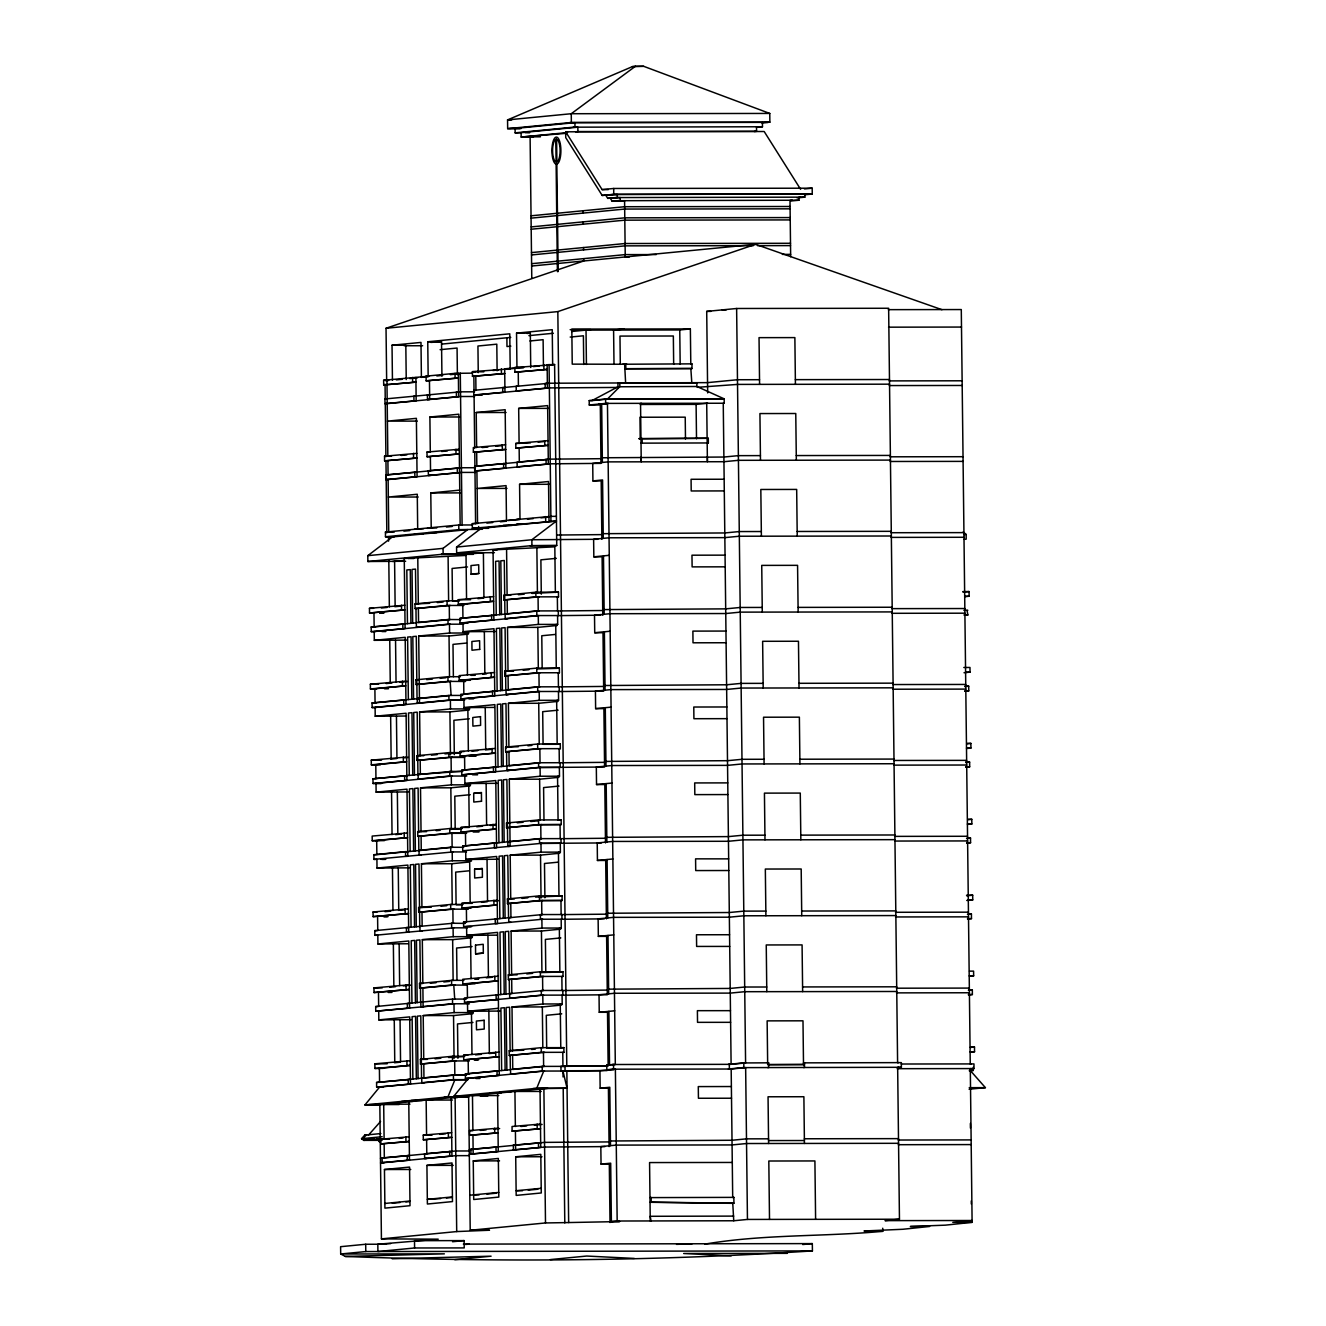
<?xml version="1.0" encoding="UTF-8"?>
<svg xmlns="http://www.w3.org/2000/svg" width="1326" height="1326" viewBox="0 0 1326 1326"><rect width="100%" height="100%" fill="white"/><g stroke="black" fill="none" stroke-linecap="round" stroke-linejoin="round"><path stroke-width="1.5" d="M379.617 1087.055L364.932 1104.956L447.939 1096.9L454.901 1079.745L466.47 1079.729M468.41 1078.436L453.724 1096.353L536.732 1088.298L543.693 1071.143M380.86 1133.564L364.716 1135.139L361.55 1138.702L363.838 1140.36L382.037 1140.327M382.137 1136.713L361.55 1138.702L363.075 1138.57L366.241 1135.006L364.716 1135.139M368.363 1135.255L380.562 1121.465M367.799 555.66L392.38 536.947L467.664 529.638L443.066 548.367L367.799 555.66L367.866 561.511L405.64 561.263M456.575 547.058L481.172 528.328L556.456 521.035L531.859 539.748L456.575 547.058L456.658 552.892L494.416 552.66M761.936 122.953L769.859 122.191L769.76 113.439L643.64 66.3L635.369 66.317L571.257 113.721L507.56 119.904L507.659 128.655L520.057 128.639M556.837 164.142L557.981 163.363A13.542 4.475 89.9 0 0 559.821 141.899A13.542 4.475 89.9 0 0 552.511 143.954A13.542 4.475 89.9 0 0 555.677 164.01L556.837 164.142L558.163 271.581M474.973 471.111L550.257 463.818L600.993 463.371L600.297 404.977L589.258 404.994L589.208 400.618L591.976 400.601L617.982 386.778L696.879 386.496L724.178 398.844L724.228 403.237L723.25 403.319L731.107 1064.347L612.562 1064.513M635.369 66.317L632.469 66.598L507.56 119.904L511.687 119.887M386.662 380.91L386.032 328.268L583.738 260.973L583.722 258.636M386.032 328.268L557.832 311.61L755.538 244.316L941.957 309.687M384.905 1243.887L390.606 1243.639M376.584 1139.117L380.545 1138.354M363.075 1138.57L363.838 1140.36L373.849 1138.537M643.64 66.3L632.469 66.598M507.659 128.655L571.357 122.473L769.859 122.191M515.151 132.849L574.987 127.031L574.937 122.655L515.101 128.456L515.151 132.849L521.333 132.832M575.6 131.788L577.904 131.556L577.854 127.18L521.101 132.683L521.168 137.059L567.578 132.567M523.472 136.843L566.169 133.329M756.864 127.313L762.467 126.766L762.417 122.39M754.245 131.523L756.566 131.307L756.516 126.931M800.606 189.32L764.174 131.506L565.672 131.804L602.103 189.601L613.689 188.474L812.192 188.193L812.258 194.027L804.534 194.789M565.672 131.804L565.738 137.639L602.17 195.436L613.756 194.325L812.258 194.027M605.518 194.856L607.722 198.353L617.369 197.425L617.336 194.491L602.17 195.436M609.96 197.756L612.164 201.27L620.27 200.475L620.236 197.557L607.722 198.353M618.794 201.254L624.579 200.69L625.242 256.946L629.386 256.946M804.468 188.938L812.192 188.193M531.03 215.806L624.645 206.723L790.064 206.491M531.063 218.144L624.679 209.06L790.097 208.828M611.833 194.508L806.738 194.044M800.44 197.16L798.898 197.309L798.932 200.226L790.826 201.005M797.125 197.906L804.849 197.143L804.816 194.226M792.318 200.226L789.998 200.458L790.661 256.714M531.162 226.912L624.778 217.829L790.197 217.58M531.196 229.232L624.811 220.166L790.23 219.917M531.477 252.603L625.093 243.52L790.511 243.288M531.494 254.94L625.11 245.857L753.317 245.675M531.61 263.692L625.226 254.609L656.237 254.575M531.627 266.029L755.538 244.316M707.67 392.927L706.708 311.395L736.626 308.494L888.635 308.262L897.603 1062.723L898.564 1062.64M392.446 380.264L392.032 345.224L420.988 342.423L421.403 377.446M423.093 377.28L428.165 376.799L427.751 341.76L509.781 333.804L510.195 368.843L472.421 371.661L472.47 376.335L504.742 373.518L472.47 376.335M516.958 368.18L516.543 333.141L552.246 329.677L552.66 364.716L514.886 367.534L514.936 372.208L547.207 369.407L514.936 372.208M441.939 376.103L441.525 341.743L430.834 342.406M526.952 333.456L530.317 333.124L530.731 367.484M441.575 344.114L510.742 337.401M528.892 335.644L553.373 333.257M571.738 331.483L590.849 329.627L570.163 329.66M624.198 329.03L613.59 330.058L614.004 364.418M440.099 349.683L457.072 348.042L457.387 374.678M529.919 340.981L543.113 339.688L543.445 366.324M570.197 337.069L583.407 335.793L583.738 364.468M510.841 346.152L506.98 346.534L506.88 337.765M571.539 330.124L679.757 329.959L690.365 328.931L690.796 363.97L691.94 363.854L692.006 368.529L624.679 368.727L692.006 368.529M383.695 384.938L415.95 382.137L383.695 384.938L383.628 380.28L429.409 376.153L426.094 376.153L426.16 380.827L458.415 378.009L426.16 380.827M426.094 376.153L455.05 373.352L472.321 373.136M387.838 456.177L386.943 380.264L385.004 380.463L388.684 380.446M473.796 371.844L475.736 371.661M518.201 367.534L504.676 368.843L504.957 392.198L473.796 395.015L473.747 390.341L549.295 383.231L707.554 382.634L737.471 379.733L759.533 379.7M530.002 545.782L556.738 545.55L554.6 364.534L547.141 364.733L547.423 388.087L516.262 390.905L516.212 386.231L518.416 386.231L518.251 372.208M396.308 379.882L402.109 379.319M409.833 378.573L417.541 377.827M436.851 375.954L442.635 375.391M450.359 374.645L460.006 373.7M492.824 370.518L498.609 369.971M506.333 369.208L513.576 368.512M518.648 368.015L523.704 367.534L514.886 367.534M533.367 366.589L539.152 366.026M546.876 365.28L554.6 364.534M622.69 364.252L691.94 363.854M387.225 403.618L385.004 403.634L384.954 398.96L460.503 391.833L474.542 391.816M385.004 403.634L416.165 400.817L415.9 377.462M429.624 394.833L427.42 394.833L427.469 399.507L458.63 396.706L458.365 373.335M474.708 448.122L474.078 395.198L549.362 387.905L618.695 387.424M617.982 386.778L617.933 383.131L619.806 382.965L696.83 382.849L696.879 386.496M625.607 382.667L624.629 364.07M691.791 382.584L690.846 368.645M696.83 382.849L617.933 383.131M589.208 400.618L605.617 399.027L724.178 398.844M591.976 400.601L608.385 399.01M427.055 456.741L459.31 453.923L427.055 456.741L427.005 452.067L430.304 452.067L429.889 417.027L458.846 414.209L460.155 525.162L462.094 524.98L460.288 373.153M476.631 447.575L476.216 412.535L505.173 409.717L505.869 468.111L474.708 470.929L474.642 466.255L505.803 463.454M519.096 443.448L518.681 408.408L547.638 405.607L548.334 464.001L517.173 466.818L517.107 462.144L548.268 459.326M589.258 404.994L605.667 403.402L724.228 403.237M608.435 403.402L601.673 404.049L602.369 462.442M641.519 403.353L640.541 403.435L641.237 461.829L641.187 457.172M640.276 404.463L696.1 404.38L707.686 403.253M384.59 460.851L416.845 458.05L384.59 460.851L384.54 456.194L416.795 453.376M427.005 452.067L459.26 449.249M505.587 444.757L473.316 447.575L473.382 452.249L505.637 449.431L473.382 452.249M515.847 448.122L548.102 445.321L515.847 448.122L515.781 443.448L548.052 440.646M401.082 455.431L406.867 454.868M441.608 451.486L447.409 450.923M455.116 450.177L458.978 449.812M482.15 447.558L487.935 446.995M495.659 446.249L501.443 445.685M530.4 442.884L515.781 443.448M538.124 442.138L543.909 441.575M708.283 438.276L639.033 438.674L708.283 438.276L708.349 442.95L707.189 443.05M388.75 532.091L388.12 479.531L385.916 479.548L385.866 474.874L417.01 472.056M430.585 475.421L428.381 475.421L428.331 470.747L459.476 467.945M386.131 475.056L461.415 467.746L475.454 467.73M474.923 466.437L476.846 466.255L476.68 452.232M478.785 466.072L517.389 462.326M602.319 457.768L723.897 457.039L738.367 455.647L760.428 455.614M385.916 479.548L417.077 476.73L416.381 418.336L387.424 421.138L417.292 421.104M428.381 475.421L459.542 472.62M386.181 479.73L461.465 472.421L475.504 472.404M707.355 457.072L707.404 461.746L706.708 403.353M427.353 528.345L431.215 527.98L430.784 492.94L459.741 490.123M508.422 520.488L519.991 519.361L519.577 484.321L548.533 481.52L549.014 521.217L550.936 521.035L549.08 364.534M890.442 460.089L738.433 460.321L723.946 461.713L608.153 461.879L592.722 463.387L592.921 480.907L602.568 479.962L603.264 538.356M394.319 536.765L385.485 536.765L385.435 532.091L458.779 524.98L472.437 524.963M481.172 528.328L472.354 528.345L472.288 523.671L548.947 516.56M414.392 529.289L423.491 528.726M472.288 523.671L477.542 523.488L476.912 470.929L474.708 470.929M403.916 531.146L409.701 530.582M446.381 527.035L452.166 526.472M486.907 523.107L492.692 522.543M500.416 521.781L506.217 521.234M527.45 519.162L533.234 518.599M540.958 517.853L548.682 517.107M385.485 536.765L458.846 529.654L482.548 529.256M472.354 528.345L556.456 521.035M386.877 536.947L388.8 536.765M556.622 535.041L601.838 534.61M603.214 533.682L724.792 532.953L739.278 531.56L761.323 531.527M367.866 561.511L443.133 554.202L467.945 554.169L441.21 554.384L473.382 554.351M456.658 552.892L531.925 545.599L556.738 545.55M465.476 555.461L404.264 558.495L405.093 628.574L371.23 631.657L371.181 626.983L405.043 623.9M493.819 615.297L459.973 618.364L460.023 623.038L493.885 619.971L493.057 549.892L554.268 546.859M459.674 554.185L473.2 552.876M392.678 561.478L404.248 560.351M467.531 566.948L452.1 568.456L452.481 600.794M556.323 558.345L540.892 559.837L541.29 594.197M891.337 536.002L739.328 536.234L724.858 537.627L609.065 537.792L593.617 539.301L593.833 556.821L609.264 555.312M471.095 574.158L478.802 573.396L478.703 564.777L470.995 565.572L471.095 574.324L478.819 573.578M964.201 534.643L966.14 534.461L966.19 539.135L964.267 539.317M373.634 612.993L369.523 613.01L369.457 608.336L404.811 605.22M450.426 605.468L415.071 608.584L415.021 603.91L447.061 600.811L459.393 600.794M466.636 604.275L458.315 604.391L458.249 599.717L493.603 596.601M539.218 596.866L503.863 599.965L503.814 595.308L535.853 592.192L558.461 592.158L558.511 596.833L557.351 596.949L557.517 610.955L602.733 610.524M381.374 608.021L387.159 607.457M394.883 606.711L400.684 606.148M429.624 603.33L415.021 603.91M437.348 602.584L443.149 602.021M477.89 598.656L483.675 598.092M518.416 594.728L524.218 594.164M531.925 593.418L558.461 592.158M369.523 613.01L404.878 609.894L370.683 612.894M415.071 608.584L447.111 605.468L463.934 605.452M458.315 604.391L493.653 601.275L461.614 604.391M503.863 599.965L535.903 596.866L558.511 596.833M461.017 619.59L448.006 619.524L416.347 622.59L416.397 627.264L418.602 627.264M505.14 613.988L536.781 610.921L558.296 610.888L558.345 615.562L536.848 615.579L505.189 618.662L505.14 613.988L507.344 613.988L507.178 599.965M450.21 619.524L418.552 622.59L418.386 608.584M538.986 610.905L459.973 618.364M416.397 627.264L448.055 624.198L463.769 624.181M450.26 624.198L374.214 631.574L374.313 640.325L406.568 640.093M462.227 623.038L539.052 615.579M604.109 609.595L725.703 608.866L740.173 607.474L762.235 607.441M374.313 640.325L405.192 637.342L405.988 704.487L372.125 707.57L372.076 702.896L405.938 699.813M462.691 695.421L448.901 695.437L417.242 698.504L417.292 703.178L419.497 703.178L418.701 636.032L449.597 633.032L468.89 632.999L466.967 633.182L467.448 675M463.006 622.955L463.105 631.723L493.985 628.723L494.78 695.885L460.918 698.951L460.868 694.277L494.731 691.211M508.024 671.205L507.493 627.413L538.389 624.413L557.682 624.397L557.583 615.629L600.728 615.198M495.36 631.491L463.105 631.723M557.682 624.397L555.743 624.579L556.274 668.37L536.698 668.95M418.701 636.032L449.033 635.983L468.343 634.11M507.493 627.413L537.826 627.364L557.119 625.491M963.074 592.158L969.074 591.562L969.124 596.236L965.129 596.634M466.503 643.06L452.995 644.37L453.376 676.708M555.296 634.441L541.787 635.751L542.168 668.089M964.665 596.352L969.124 596.236M892.249 611.916L740.24 612.131L725.753 613.54L609.96 613.706L594.512 615.214L594.728 632.734L610.175 631.226M479.714 649.359L471.99 650.237L471.89 641.486L479.614 640.723L479.714 649.491M967.035 610.374L967.864 614.966L965.162 615.231M376.584 688.907L370.418 688.923L370.368 684.249L405.723 681.133M451.321 681.382L415.983 684.498L415.916 679.824L447.956 676.724L460.288 676.708M494.499 672.514L459.161 675.63L459.21 680.304L470.233 680.288M540.113 672.779L504.758 675.879L504.709 671.221L536.748 668.105L559.357 668.072L559.406 672.746L558.263 672.862L558.428 686.868L603.645 686.437M386.131 683.553L391.932 682.989M399.656 682.244L407.364 681.498M426.674 679.625L432.458 679.061M440.182 678.315L445.967 677.752M474.923 674.951L471.061 675.315L475.006 675.315M482.647 674.188L486.509 673.823M523.19 670.26L528.975 669.696M556.274 668.37L559.357 668.072M370.418 688.923L405.773 685.807L374.893 688.791L375.059 702.813L448.271 695.719M415.983 684.498L448.022 681.382L465.608 681.481M459.21 680.304L494.565 677.188L462.525 680.304M504.758 675.879L536.815 672.779L559.406 672.746M506.035 689.901L537.693 686.835L559.191 686.802L559.257 691.476L537.743 691.492L506.084 694.575L506.035 689.901L508.239 689.901L508.073 675.879M451.105 695.437L450.16 681.498M539.897 686.818L463.851 694.194L463.686 680.188L469.47 680.172M417.292 703.178L448.95 700.111L464.664 700.095M451.155 700.111L375.109 707.487L375.208 716.239L405.64 716.023M539.947 691.492L460.918 698.951M605.021 685.509L726.598 684.78L741.085 683.387L763.13 683.354M375.208 716.239L406.104 713.255L406.9 780.401L373.037 783.484L372.971 778.81L406.833 775.727M420.127 755.737L419.613 711.946L450.492 708.946L469.785 708.913L467.863 709.095L468.36 750.914M463.901 698.868L464.001 707.636L494.88 704.636L495.692 771.782L461.829 774.865L461.763 770.191L495.626 767.124M508.919 747.118L508.405 703.327L539.284 700.327L558.577 700.294L558.478 691.542L603.695 691.111L602.999 632.717L594.728 632.734M494.416 707.404L464.001 707.636M558.577 700.294L556.655 700.493L557.169 744.284L543.395 744.3M419.613 711.946L449.928 711.896L469.238 710.023M508.405 703.327L538.721 703.277L558.031 701.404M469.338 718.775L453.906 720.283L454.304 754.643M558.13 710.172L542.699 711.664L543.08 744.002M965.56 672.265L970.035 672.149L969.986 667.475L963.82 667.492M964.019 672.73L970.035 672.149M893.144 687.829L741.135 688.045L726.665 689.454L610.872 689.619L595.424 691.128L595.623 708.631L611.071 707.139M964.748 686.586L968.709 686.205L968.759 690.879L964.814 691.26M380.429 764.82L371.33 764.837L371.263 760.163L406.618 757.047M452.232 757.295L416.878 760.411L416.828 755.737L448.868 752.638L461.199 752.621M460.105 756.218L495.46 753.102L460.105 756.218L460.056 751.544L495.41 748.428M541.025 748.693L505.67 751.792L505.604 747.118L537.66 744.019L560.268 743.985L560.318 748.66L559.158 748.776L559.323 762.781L604.54 762.351M390.905 759.102L396.689 758.538M404.413 757.792L408.275 757.411M431.431 755.157L437.232 754.61M444.939 753.848L460.503 752.903M471.973 751.229L477.758 750.665M485.482 749.919L491.266 749.356M518.3 746.737L505.604 747.118M527.947 745.809L531.809 745.427M557.169 744.284L560.268 743.985M371.33 764.837L406.668 761.721L374.628 764.82M416.878 760.411L448.917 757.295L463.802 757.279M505.67 751.792L537.71 748.693L560.318 748.66M420.408 779.091L418.204 779.091L418.138 774.417L461.663 771.334M506.996 770.489L538.654 767.406L560.152 767.373L560.102 762.715L538.588 762.748L506.93 765.815L506.996 770.489L509.201 770.472M452 771.351L372.971 778.81M418.204 779.091L449.862 776.025L466.735 776.075M375.241 783.467L452.067 776.025M540.859 767.406L461.829 774.865M605.916 761.422L727.51 760.693L741.98 759.301L764.041 759.268M539.5 838.645L539.549 843.319L561.047 843.286L560.997 838.629L539.5 838.645L507.841 841.728L507.891 846.402L510.096 846.386L509.3 779.24L540.179 776.24L540.08 767.489L604.59 767.025L603.894 708.631L595.623 708.631M381.805 783.384L376.004 783.401L376.12 792.152L406.999 789.169L407.795 856.314L405.59 856.314L405.541 851.64L407.745 851.64M421.038 831.651L420.508 787.843L451.387 784.859L470.697 784.826L468.758 785.009L469.255 826.827M464.796 774.782L464.912 783.55L495.791 780.55L496.587 847.695L494.383 847.712L494.333 843.038L496.537 843.038M408.375 791.92L376.12 792.152M497.167 783.318L464.912 783.55M559.373 767.456L559.489 776.207L557.55 776.406L558.08 820.197L561.163 819.899L561.213 824.573L540.759 824.706L540.925 838.728M420.508 787.843L450.84 787.81L470.133 785.937M509.3 779.24L539.632 779.191L558.926 777.318M966.869 743.787L970.881 743.389L970.93 748.063L966.936 748.461M481.52 801.269L473.796 802.064L473.697 793.313L481.421 792.55L481.52 801.318M473.697 793.396L481.421 792.65M470.249 794.688L454.801 796.197L455.183 828.535M559.042 786.086L543.594 787.578L543.975 819.916M966.472 748.179L970.93 748.063M894.055 763.743L742.03 763.958L727.56 765.367L611.767 765.533L596.319 767.041L596.534 784.544L611.982 783.053M965.659 762.5L969.621 762.119L969.671 766.793L965.709 767.174M407.513 832.96L372.175 836.076L372.225 840.734L384.407 840.618M453.127 833.209L417.773 836.325L417.723 831.651L449.763 828.551L462.094 828.518M461.017 832.131L496.372 829.015L461.017 832.131L460.967 827.457L496.305 824.341M541.92 824.59L506.565 827.706L506.515 823.032L538.555 819.932L561.163 819.899M395.662 834.634L401.446 834.071M436.204 830.706L440.05 830.325M449.713 829.396L461.398 828.816M476.73 826.778L482.515 826.214M490.239 825.468L496.04 824.905M517.273 822.833L523.057 822.269M530.781 821.523L538.505 820.777M372.225 840.734L407.579 837.634L375.54 840.734M417.773 836.325L449.812 833.209L466.636 833.192M506.565 827.706L538.605 824.606L561.213 824.573M376.136 859.381L373.932 859.397L373.882 854.723L405.541 851.64M421.303 855.005L419.099 855.005L419.049 850.331L450.707 847.264L463.719 847.314M464.929 850.778L462.724 850.778L462.675 846.104L494.333 843.038M452.912 847.264L376.866 854.64L376.683 840.618M541.704 838.645L462.675 846.104M373.932 859.397L452.962 851.938M462.724 850.778L541.754 843.319M606.827 837.336L728.405 836.607L742.875 835.214L764.936 835.181M510.725 898.945L510.195 855.154L541.091 852.154L540.975 843.402L601.358 842.938M376.916 859.314L377.015 868.066L407.894 865.082L408.706 932.228L406.485 932.228L406.436 927.554L408.64 927.554M421.933 907.564L421.419 863.756L452.299 860.773L471.592 860.74L469.669 860.922L470.166 902.741M465.708 850.695L465.807 859.463L496.686 856.463L497.482 923.609L495.278 923.625L495.228 918.951L497.432 918.951M409.27 867.834L377.015 868.066M498.062 859.231L465.807 859.463M560.285 843.369L560.384 852.121L558.461 852.32L558.975 896.111L535.538 897.072M421.419 863.756L451.735 863.723L469.106 862.033M510.195 855.154L540.527 855.104L559.837 853.231M967.781 819.7L971.776 819.302L971.842 823.976L967.831 824.374M482.316 868.464L474.592 869.259L482.316 868.596L482.415 877.265L474.691 878.011L474.592 869.226M469.222 870.801L455.696 872.11L456.094 904.448M558.014 862.182L544.489 863.491L544.903 897.851M967.367 824.092L971.842 823.976M894.951 839.656L742.941 839.872L728.455 841.281L612.662 841.446L597.23 842.955L597.429 860.458L612.877 858.966M967.532 838.115L970.516 838.032L970.566 842.706L966.621 843.087M966.555 838.413L970.516 838.032M373.12 916.647L408.474 913.548L373.12 916.647L373.07 911.99L408.425 908.874M454.022 909.122L418.684 912.238L418.618 907.564L450.674 904.465L462.989 904.431M471.012 908.028L461.912 908.045L461.862 903.371L497.217 900.255M542.815 900.503L507.477 903.619L507.41 898.945L539.45 895.846L562.058 895.812L562.125 900.487L541.654 900.619L541.837 914.642M384.988 911.675L390.772 911.111M398.496 910.365L404.281 909.802M431.315 907.183L418.618 907.564M440.961 906.238L446.746 905.675M481.487 902.31L487.288 901.746M495.012 901L498.858 900.619M522.03 898.382L527.814 897.818M558.975 896.111L562.058 895.812M418.684 912.238L450.724 909.122L468.31 909.222M461.912 908.045L497.267 904.929L465.227 908.045M507.477 903.619L539.516 900.52L562.125 900.487M377.048 935.294L374.844 935.294L374.777 930.637L453.807 923.178L451.602 923.178L451.669 927.852L467.382 927.835M471.625 926.675L463.636 926.692L463.57 922.018L542.599 914.559M374.844 935.294L453.873 927.852M463.636 926.692L542.649 919.233M607.722 913.249L729.3 912.52L743.787 911.128L765.848 911.095M377.811 935.228L377.927 943.979L408.806 940.979L409.601 1008.141L375.739 1011.208L375.689 1006.55L452.514 999.091L466.288 999.075M454.934 985.036L419.58 988.152L419.53 983.478L422.828 983.478L422.314 939.67L453.194 936.686L472.504 936.653L470.564 936.836L471.061 978.638M470.465 926.609L466.603 926.609L466.702 935.377L497.598 932.377L499.289 1075.436L465.426 1078.519L465.376 1073.845L499.239 1070.778M511.621 974.859L511.107 931.067L541.986 928.067L561.279 928.034L561.18 919.283L604.325 918.852M408.342 943.747L377.927 943.979M497.134 935.145L466.702 935.377M561.279 928.034L559.357 928.233L559.87 972.024L540.295 972.604M422.314 939.67L452.647 939.637L471.94 937.764M511.107 931.067L541.439 931.018L560.732 929.145M966.671 895.796L972.687 895.216L972.737 899.89L966.737 900.47M475.504 945.14L483.211 944.294L483.327 953.145L475.603 953.891L475.504 945.04M472.056 946.515L456.608 948.024L456.989 980.362M560.832 937.913L545.4 939.405L545.782 971.743M968.278 900.006L972.737 899.89M895.862 915.57L743.836 915.785L729.366 917.194L613.573 917.36L598.125 918.852L598.341 936.371L613.772 934.88M475.603 953.808L483.327 953.062M968.444 914.028L971.411 913.945L971.477 918.62L967.516 919.001M967.466 914.327L971.411 913.945M374.031 992.561L409.386 989.461L374.031 992.561L373.965 987.903L409.32 984.787M419.53 983.478L451.569 980.362L463.901 980.345M498.112 976.168L462.757 979.284L462.824 983.958L475.006 983.826M543.726 976.417L508.372 979.533L508.322 974.859L540.362 971.759L562.97 971.726L563.02 976.4L561.859 976.516L562.025 990.522L607.242 990.091M389.745 987.207L395.529 986.643M403.253 985.898L410.977 985.152M430.287 983.279L436.072 982.715M443.796 981.969L449.58 981.406M478.537 978.605L474.675 978.969L478.62 978.969M486.261 977.842L492.045 977.279M526.787 973.914L532.588 973.35M559.87 972.024L562.97 971.726M419.58 988.152L451.619 985.036L467.282 985.135M462.824 983.958L498.162 980.842L466.122 983.958M508.372 979.533L540.411 976.433L563.02 976.4M454.719 999.091L453.774 985.152M543.511 990.472L464.481 997.931L464.531 1002.605L543.561 995.146M423.06 1002.158L420.856 1002.158L420.906 1006.832L452.564 1003.765L469.437 1003.815M464.531 1002.605L498.394 999.522M511.687 979.533L511.853 993.539L509.648 993.555L509.698 998.229L541.356 995.146L562.854 995.113L562.804 990.456L541.29 990.472L541.356 995.146M454.768 1003.765L375.739 1011.208M608.617 989.163L730.212 988.434L744.682 987.025L766.743 987.008M378.722 1011.141L378.822 1019.893L409.701 1016.893L410.496 1084.055L376.634 1087.121L376.584 1082.464L410.447 1079.381M423.74 1059.391L423.209 1015.583L454.105 1012.6L473.399 1012.567L471.476 1012.749L471.973 1054.551M467.514 1002.522L467.614 1011.29L498.493 1008.29M512.532 1050.772L512.002 1006.981L542.898 1003.981L562.191 1003.948L562.091 995.196L607.308 994.765L606.612 936.371L598.341 936.371M411.077 1019.661L378.822 1019.893M499.869 1011.058L467.614 1011.29M562.191 1003.948L560.252 1004.147L560.782 1047.938L546.992 1047.954M423.209 1015.583L453.542 1015.55L472.852 1013.677M512.002 1006.981L542.334 1006.931L561.644 1005.058M472.951 1022.429L457.503 1023.937L457.918 1058.297M561.743 1013.826L546.295 1015.318L546.677 1047.656M969.173 975.919L973.649 975.803L973.582 971.129L969.472 971.146M896.757 991.483L744.748 991.699L730.261 993.108L614.468 993.273L599.037 994.765L599.236 1012.285L614.684 1010.793M969.637 976.201L973.649 975.803M969.339 989.942L972.323 989.859L972.372 994.533L968.411 994.914M968.361 990.24L972.323 989.859M383.264 1068.358L374.926 1068.474L374.877 1063.817L410.231 1060.701M455.829 1060.949L420.491 1064.065L420.425 1059.391L452.464 1056.275L464.796 1056.258M463.719 1059.872L499.073 1056.756L463.719 1059.872L463.669 1055.198L499.024 1052.082M544.621 1052.33L509.267 1055.446L509.217 1050.772L541.257 1047.673L563.865 1047.639L563.931 1052.314L562.771 1052.413L562.937 1066.436L566.799 1066.054L557.832 311.61M394.502 1062.756L400.303 1062.192M435.044 1058.811L440.829 1058.247M448.553 1057.502L464.117 1056.557M475.57 1054.883L481.371 1054.319M489.095 1053.573L494.88 1053.01M523.836 1050.209L509.217 1050.772M531.56 1049.463L535.406 1049.081M560.782 1047.938L563.865 1047.639M374.926 1068.474L410.281 1065.375L378.241 1068.474M420.491 1064.065L452.531 1060.949L469.338 1060.933M509.267 1055.446L541.323 1052.347L563.931 1052.314M424.022 1082.745L421.801 1082.745L421.751 1078.071L453.409 1075.005L466.537 1074.988M563.699 1066.369L542.201 1066.386L510.543 1069.469L510.593 1074.126L512.797 1074.126M466.42 1075.054L454.835 1075.071L376.584 1082.464M544.406 1066.386L512.748 1069.452L512.582 1055.446M607.109 1065.905L560.948 1066.369L560.997 1071.043L607.093 1070.579M421.801 1082.745L453.459 1079.679L468.078 1079.662M510.593 1074.126L542.251 1071.06L563.765 1071.027M378.855 1087.121L455.663 1079.679M544.456 1071.06L465.426 1078.519M606.778 1065.076L613.524 1064.43L613.573 1069.104L606.827 1069.75L606.778 1065.076L615.314 1064.513L607.457 403.485M562.986 1071.11L566.848 1070.728L568.655 1222.555L545.5 1222.953L470.216 1230.263L468.625 1095.956L547.754 1088.281L532.87 1088.663L567.064 1088.248L562.986 1071.11L563.053 1076.944M564.097 1070.745L599.932 1070.679L615.38 1069.187L617.17 1221.014L611.385 1221.577L610.689 1163.184L601.043 1164.112L600.827 1146.592L616.275 1145.1L732.068 1144.935L746.538 1143.526L898.564 1143.31M728.355 1064.347L743.803 1062.855L743.853 1067.529L728.405 1069.021M732.913 1064.181L745.593 1062.938L736.626 308.494M767.638 1062.922L768.616 1062.822L768.666 1067.496L767.704 1067.579M612.612 1069.187L731.173 1069.021L745.643 1067.612L747.45 1219.439L733.742 1220.765L617.17 1221.014M803.49 1062.855L901.332 1062.623L901.382 1067.297L897.768 1067.645M970.483 1047.441L974.494 1047.043L974.544 1051.717L970.533 1052.115M803.506 1064.612L802.992 1020.821L767.141 1020.871L767.671 1064.662L804.468 1064.513L768.632 1064.579M803.539 1067.529L804.501 1067.447L804.451 1062.772M970.068 1051.833L974.544 1051.717M599.932 1070.679L600.148 1088.198L609.794 1087.27L610.49 1145.664M898.63 1067.297L897.652 1067.397L899.459 1219.224L884.989 1220.633L972.107 1220.5L952.797 1222.373L972.107 1222.34L970.3 1068.673L971.262 1068.59M971.212 1063.916L970.251 1063.999L961.284 309.555L888.337 309.654M970.118 1068.955L974.03 1068.574L973.964 1063.916L901.249 1064.016M969.323 1070.828L973.284 1070.447L973.234 1067.331M363.838 1140.36L380.661 1138.719M380.844 1143.907L409.253 1141.471L380.844 1143.907L380.794 1139.233L409.204 1136.796M423.309 1139.78L451.718 1137.343L423.309 1139.78L423.259 1135.122L451.669 1132.686M469.636 1135.288L498.046 1132.852L469.636 1135.288L469.586 1130.63L497.979 1128.177M540.444 1124.067L512.051 1126.503L512.101 1131.177L540.511 1128.741L512.101 1131.177M399.275 1138.288L403.137 1137.907M439.801 1134.36L445.602 1133.796M480.344 1130.415L486.128 1129.868M493.852 1129.106L499.637 1128.559M520.869 1126.487L526.671 1125.923M534.378 1125.177L542.102 1124.431M969.091 1089.226L985.4 1087.652L970.3 1070.53M384.374 1162.587L382.17 1162.587L382.12 1157.913L409.419 1155.476M426.839 1158.476L424.635 1158.476L424.585 1153.802L451.884 1151.366M472.951 1135.288L473.167 1153.968L470.962 1153.985L470.912 1149.311L498.211 1146.874M515.416 1131.177L515.632 1149.857L513.427 1149.857L513.377 1145.183L540.676 1142.747M380.463 1158.294L455.746 1150.985L469.255 1150.968M469.255 1149.675L515.582 1145.183L513.377 1145.183M517.505 1145.001L544.538 1142.382L609.048 1141.918M382.17 1162.587L409.469 1160.151L408.773 1101.757M424.635 1158.476L451.934 1156.04L451.238 1097.646L457.304 1097.63M470.962 1153.985L498.261 1151.548L497.565 1093.154M513.427 1149.857L540.726 1147.421L540.03 1089.027M380.529 1162.968L455.796 1155.659L469.305 1155.642M469.305 1154.349L544.588 1147.056L604.971 1146.592M610.424 1140.99L732.018 1140.261L746.488 1138.852L768.55 1138.819M384.457 1169.515L409.552 1167.079L410.016 1205.699L384.921 1208.135L384.457 1169.515L410.745 1169.482M426.922 1165.388L452.017 1162.968L452.481 1201.588L427.386 1204.025L426.922 1165.388L453.21 1165.355M473.249 1160.896L498.344 1158.46L498.808 1197.096L473.714 1199.516L473.249 1160.896L499.537 1160.863M515.715 1156.786L540.809 1154.349L541.273 1192.969L516.179 1195.406L515.715 1156.786L542.002 1156.753M384.871 1203.461L409.966 1201.024M452.431 1196.914L427.337 1199.35L440.564 1198.588M469.802 1195.223L498.758 1192.422M541.223 1188.295L516.129 1190.731L522.444 1190.731M392.314 1203.262L400.038 1202.516M405.822 1201.953L409.684 1201.588M446.365 1198.024L452.149 1197.461M486.891 1194.096L496.537 1193.151M528.229 1190.168L537.875 1189.223M651.199 1202.168L650.038 1202.284L732.764 1203.328L733.924 1203.212L733.858 1197.378L649.989 1197.61L651.149 1197.494L651.199 1202.168L733.924 1203.212M733.858 1197.378L732.698 1197.494L731.173 1069.021M456.708 1231.572L455.1 1097.265L379.833 1104.575L381.424 1238.882L456.708 1231.572L489.509 1230.23L470.216 1230.263M386.098 1244.219L365.694 1244.252L340.6 1246.689L340.699 1253.998L345.44 1256.451C500.963 1262.418 657.116 1260.96 812.424 1250.915L812.324 1243.606L463.371 1244.103M568.655 1222.555L619.656 1221.561L611.385 1221.577M452.547 1241.733L464.133 1240.606L464.216 1247.915L414.59 1247.981L377.91 1251.545L377.827 1244.236L438.21 1239.164L381.424 1238.882M812.424 1250.915L365.777 1251.562L340.699 1253.998L444.359 1253.849L345.44 1256.451M733.742 1220.765L732.764 1203.328M465.492 1244.468L469.354 1244.103M454.801 1259.7L491.101 1256.186L392.181 1258.772M704.802 1244.136C763.842 1234.058 823.496 1236.86 882.751 1231.324L882.718 1228.224M550.439 1259.567L586.738 1256.037L634.276 1258.424M972.107 1222.34L945.355 1225.158L910.332 1226.5L929.642 1226.467L902.89 1229.268L864.005 1230.992L882.751 1231.324M802.678 1244.534L812.324 1243.606M676.542 1244.368L692.122 1243.771M769.76 113.439L571.257 113.721L571.357 122.473M569.418 122.672L767.92 122.373M573.445 127.18L762.467 126.766M509.582 128.473L521.284 128.456M577.904 131.556L756.566 131.307M525.212 132.683L529.571 132.815M532.157 136.827L540.428 136.81M521.168 137.059L533.483 137.042M602.103 189.601L608.303 189.601M615.828 197.574L804.849 197.143M617.966 200.707L798.932 200.226M612.164 201.27L622.922 201.254M757.444 245.658L790.528 245.608M782.373 254.393L790.644 254.377M722.156 309.886L726.25 309.886M706.708 311.395L710.835 311.378M888.553 327.174L961.499 327.058M690.365 328.931L571.821 329.097L572.235 364.136L626.833 364.252M516.543 333.141L530.317 333.124M427.751 341.76L441.525 341.743M392.032 345.224L405.822 345.208L406.237 379.567M404.132 345.755L422.613 345.738M472.421 371.661L483.824 371.827M383.628 380.28L386.943 380.264M795.368 379.65L889.481 379.518M889.199 380.894L962.129 380.794M547.373 383.413L545.168 383.413L545.218 388.087M889.547 384.175L737.521 384.407L697.277 387.325M889.249 385.568L962.179 385.468M504.908 387.54L502.703 387.54L502.753 392.214M473.747 390.341L475.951 390.341L475.785 376.335M516.262 390.905L518.466 390.888M458.581 392.032L456.376 392.032L456.426 396.706M473.796 395.015L476.001 395.015M474.078 395.198L482.1 395.181M416.115 396.142L413.911 396.142L413.961 400.817M474.609 396.491L460.57 396.507L385.286 403.817L385.916 456.741M384.954 398.96L387.159 398.96M427.469 399.507L429.69 399.507L429.458 380.827M723.2 398.944L607.407 399.109L619.855 386.595L619.806 382.965M598.921 404.049L605.816 404.049M518.681 408.408L548.55 408.375M476.216 412.535L506.084 412.485M429.889 417.027L459.757 416.977M708.349 442.95L641.022 443.149L642.182 443.033L642.115 438.359M384.54 456.194L391.518 456.177M796.263 455.564L890.392 455.431M890.094 456.807L963.024 456.708M600.927 458.697L550.207 459.144L519.311 462.128L519.146 448.122M890.144 461.481L963.09 461.382M474.642 466.255L476.846 466.255M517.173 466.818L519.378 466.802M428.331 470.747L430.536 470.747L430.37 456.741M385.866 474.874L388.07 474.874L387.905 460.851M724.162 479.233L691.078 479.283L691.211 490.968L724.294 490.918M592.921 480.907L601.192 480.89L601.888 539.284M519.577 484.321L549.445 484.288M506.98 488.399L477.111 488.449L506.068 485.631L506.482 520.67L503.184 520.67M430.784 492.94L460.652 492.891M418.187 497.018L388.336 497.051L417.276 494.25L417.69 529.289M550.887 516.361L556.39 516.361M516.692 519.361L519.991 519.361M516.742 524.035L525.577 524.019M503.234 525.345L512.051 525.345M427.9 527.98L436.718 527.963M474.277 528.162L483.112 528.146M484.852 528.328L488.532 528.328M385.435 532.091L394.253 532.091M797.175 531.477L891.287 531.328M427.95 532.654L436.784 532.638M890.989 532.72L963.936 532.621M414.441 533.964L423.259 533.947M891.055 537.395L963.985 537.279M597.761 539.284L531.859 539.748L531.925 545.599M493.057 549.892L497.101 549.892M725.057 555.146L691.973 555.196L692.122 566.882L725.206 566.832M593.833 556.821L602.103 556.804L602.783 615.198M408.126 558.495L413.911 558.495M962.908 591.578L969.074 591.562M503.814 595.308L510.792 595.291M458.249 599.717L470.581 599.7M452.796 601.092L458.697 601.076M798.07 607.391L892.199 607.242M369.457 608.336L373.567 608.319M891.901 608.634L964.831 608.535M963.903 610.308L967.814 610.291M379.783 612.877L383.628 612.877M379.8 612.993L383.91 612.977M891.95 613.308L964.897 613.192M963.952 614.966L967.864 614.966M505.189 618.662L507.394 618.645M460.023 623.038L468.012 623.021M371.181 626.983L375.092 626.966M371.23 631.657L375.142 631.64M381.921 631.557L385.783 631.557M725.968 631.06L692.885 631.11L693.017 642.795L726.101 642.745M504.709 671.221L513.527 671.205M415.916 679.824L419.231 679.824M798.981 683.304L893.094 683.155M370.368 684.249L378.59 684.233M892.796 684.548L965.742 684.448M964.798 686.205L968.709 686.205M384.54 688.791L388.402 688.774M892.862 689.222L965.792 689.106M964.864 690.879L968.759 690.879M506.084 694.575L508.289 694.559M417.242 698.504L419.447 698.504M468.923 698.935L473.548 698.852M463.901 700.161L450.392 700.178L450.492 708.946M372.076 702.896L375.987 702.879M372.125 707.57L376.037 707.554M726.863 706.973L693.78 707.023L693.912 718.709L726.996 718.659M966.77 743.405L970.881 743.389M460.056 751.544L464.166 751.544M416.828 755.737L423.806 755.721M470.365 756.085L476.167 756.085M469.205 756.201L475.006 756.201M464.581 757.395L451.072 757.411L451.238 771.417L462.807 771.4M799.876 759.218L893.989 759.069M371.263 760.163L381.54 760.146M893.707 760.461L966.637 760.362M965.709 762.119L969.621 762.119M893.757 765.135L966.687 765.019M965.759 766.793L969.671 766.793M461.763 770.191L506.731 766.047L506.565 751.925M418.138 774.417L420.359 774.417L420.193 760.411M472.52 774.782L477.542 774.848M540.179 776.24L559.489 776.207M727.775 782.887L694.691 782.937L694.824 794.622L727.908 794.572M373.037 783.484L381.026 783.467M596.534 784.544L604.805 784.544L605.501 842.938M967.665 819.319L971.776 819.302M506.515 823.032L509.814 823.032M460.967 827.457L469.189 827.441M417.723 831.651L426.541 831.634M473.2 831.999L478.984 831.999M465.476 833.308L451.967 833.325L452.133 847.331M800.771 835.131L894.901 834.982M894.602 836.375L967.532 836.275M605.435 838.264L560.218 838.695L560.053 824.689M507.841 841.728L510.046 841.728M894.652 841.049L967.599 840.933M966.654 842.706L970.566 842.706M419.049 850.331L421.254 850.331L421.088 836.325M466.47 851.922L450.757 851.938L450.707 847.264M541.091 852.154L560.384 852.121M373.882 854.723L376.087 854.706M380.777 859.298L384.639 859.298M728.67 858.867L695.586 858.85L695.719 870.569L728.803 870.519M381.938 859.381L385.783 859.364M597.429 860.458L605.7 860.458L606.396 918.852M966.521 895.232L972.687 895.216M507.41 898.945L514.405 898.945M461.862 903.371L472.139 903.354M456.393 904.746L462.31 904.73M801.683 911.028L895.796 910.896M373.07 911.99L377.181 911.973M895.498 912.288L968.444 912.172M606.347 914.178L561.13 914.608L560.964 900.603M383.38 916.531L387.242 916.531M384.159 916.631L388.021 916.631M895.564 916.962L968.494 916.846M967.566 918.62L971.477 918.62M463.57 922.018L465.774 922.018M511.007 922.299L508.803 922.316L508.736 917.642L510.941 917.642L510.775 903.619M374.777 930.637L376.982 930.62M422.215 930.918L420.01 930.918L419.944 926.244M729.565 934.731L696.481 934.764L696.631 946.433L729.714 946.416M508.322 974.859L517.14 974.859M802.578 986.942L896.707 986.809M373.965 987.903L382.186 987.887M896.409 988.202L969.339 988.085M388.137 992.445L391.999 992.428M896.459 992.876L969.405 992.76M498.344 994.865L496.123 994.865L496.189 999.539M968.461 994.533L972.372 994.533M509.698 998.229L511.902 998.213M409.552 1003.467L407.347 1003.467L407.397 1008.141M375.689 1006.55L377.893 1006.533M420.906 1006.832L423.11 1006.832L422.895 988.152M730.477 1010.661L697.393 1010.677L697.526 1022.346L730.609 1022.329M599.236 1012.285L607.507 1012.285L608.153 1066.005L564.031 1066.071M970.383 1047.059L974.494 1047.043M463.669 1055.198L467.78 1055.198M420.425 1059.391L427.42 1059.375M473.979 1059.739L477.841 1059.739M474.741 1059.855L478.603 1059.839M742.825 1062.955L768.616 1062.822M374.877 1063.817L387.209 1063.784M742.891 1067.629L901.382 1067.297M897.188 1068.69L974.03 1068.574M606.827 1069.75L613.723 1069.75M969.521 1070.447L973.284 1070.447M465.376 1073.845L469.122 1073.845M421.751 1078.071L423.955 1078.071L423.79 1064.065M475.901 1078.502L480.045 1078.502M376.634 1087.121L382.982 1087.121M731.372 1086.541L698.288 1086.591L698.437 1098.26L731.521 1098.226M536.732 1088.298L567.064 1088.248M600.148 1088.198L608.419 1088.198L609.098 1146.592M969.223 1087.668L985.4 1087.652M541.223 1091.431L514.936 1091.464L515.366 1126.503M500.051 1091.845L511.09 1091.828M490.405 1092.79L501.427 1092.773M498.758 1095.541L472.47 1095.574L472.901 1130.614L469.586 1130.63M457.586 1095.972L468.625 1095.956M480.194 1095.939L487.918 1095.922M453.724 1096.353L467.879 1096.32M447.939 1096.9L468.161 1096.884M444.077 1097.282L468.608 1097.248M452.431 1100.033L426.16 1100.083L426.574 1135.106M411.259 1100.464L422.298 1100.447M401.612 1101.409L412.635 1101.392M409.966 1104.16L383.695 1104.193L384.109 1139.233M368.794 1104.591L399.126 1104.541M364.932 1104.956L379.087 1104.939M423.259 1135.122L432.077 1135.106M380.794 1139.233L389.612 1139.216M804.385 1138.769L898.498 1138.636M898.216 1140.028L971.146 1139.912M768.566 1140.575L804.401 1140.526M898.266 1144.703L971.196 1144.587M470.912 1149.311L473.117 1149.311M424.585 1153.802L426.79 1153.802L426.624 1139.78M382.12 1157.913L384.325 1157.913L384.159 1143.907M732.284 1162.454L649.574 1162.571L650.254 1220.964M601.043 1164.112L609.314 1164.112L610.01 1222.506M473.664 1194.859L479.167 1194.842M733.692 1216.108L650.204 1216.29L651.033 1220.898M747.45 1219.439L899.459 1219.224M464.133 1240.606L414.508 1240.672L414.59 1247.981M787.329 1253.352L683.669 1253.501L731.19 1255.888M458.581 552.71L481.471 552.859M465.393 923.393L453.044 923.244L452.879 909.238M963.19 531.908L966.14 534.461M970.367 1123.453L970.433 1128.111M971.295 1200.925L971.328 1204.025M815.606 1219.34L814.91 1160.946L768.815 1161.012L769.511 1219.406M795.418 384.325L794.871 337.6L759.036 337.649L759.583 384.374M796.329 460.238L795.766 413.513L759.931 413.563L760.478 460.288M797.224 536.135L796.677 489.427L760.826 489.476L761.389 536.201M798.136 612.048L797.572 565.34L761.737 565.39L762.284 612.115M799.031 687.962L798.467 641.254L762.632 641.303L763.196 688.028M799.926 763.875L799.379 717.167L763.544 717.217L764.091 763.925M800.838 839.789L800.274 793.081L764.439 793.13L764.986 839.839M801.733 915.702L801.186 868.994L765.334 869.044L765.898 915.752M802.644 991.616L802.081 944.908L766.246 944.957L766.793 991.666M804.434 1143.443L803.887 1096.735L768.052 1096.784L768.599 1143.493M729.317 1064.264L729.383 1068.938M696.1 404.38L696.515 438.74M685.476 439.055L685.227 417.176L639.977 417.242L640.226 439.121M679.757 329.959L680.172 364.319M673.674 364.319L673.343 336.008L619.971 336.091L620.303 364.401M625.773 363.954L625.839 368.628M613.689 188.474L613.756 194.325M605.617 399.027L605.667 403.402M603.479 555.876L604.175 614.269M604.374 631.789L605.07 690.183M605.286 707.703L605.982 766.096M606.181 783.616L606.877 842.01M607.093 859.53L607.772 917.923M607.988 935.443L608.684 993.837M608.883 1011.357L609.529 1065.076M586.026 330.091L586.423 364.451M583.142 210.751L583.175 213.088M583.274 221.856L583.307 224.177M583.589 247.548L583.606 249.885M556.605 139.346L556.87 161.838M555.826 139.462L556.091 161.954M556.124 164.059L557.401 271.664M564.992 1065.971L565.058 1070.646M563.202 1088.629L564.793 1222.937M554.815 545.748L555.362 592.457M546.063 459.326L546.13 464.001M543.842 364.733L543.892 369.407M544.737 440.646L544.804 445.321M545.649 516.56L545.699 521.234M538.058 596.965L538.223 610.988M538.273 615.662L538.389 624.413M538.953 672.879L539.118 686.901M539.185 691.575L539.284 700.327M539.864 748.792L540.03 762.815L509.134 765.815L508.969 751.792M541.886 919.316L541.986 928.067M542.566 976.533L542.732 990.555M542.782 995.229L542.898 1003.981M543.461 1052.446L543.627 1066.469M543.892 1088.646L545.5 1222.953M536.881 548.533L537.411 592.689M537.826 627.364L538.306 668.238M538.721 703.277L539.218 744.151M539.632 779.191L540.113 820.065M540.527 855.104L541.041 898.033M541.439 931.018L541.92 971.892M542.334 1006.931L542.815 1047.805M536.781 610.921L536.848 615.579M537.693 686.835L537.743 691.492M538.588 762.748L538.654 767.406M542.201 1066.386L542.251 1071.06M535.853 592.192L535.903 596.866M536.748 668.105L536.815 672.779M537.66 744.019L537.71 748.693M538.555 819.932L538.605 824.606M539.45 895.846L539.516 900.52M540.362 971.759L540.411 976.433M541.257 1047.673L541.323 1052.347M530.102 136.827L531.776 278.162M538.472 1142.747L538.522 1147.421M537.146 1124.067L537.196 1128.741M506.565 548.583L507.112 595.291M503.598 463.454L503.665 468.128M504.924 614.22L504.294 560.5L500.814 560.832L501.443 614.551M505.819 690.133L505.09 627.646L501.609 627.977L502.355 690.465M506.515 747.897L505.985 703.559L502.504 703.891L503.25 766.378M507.626 841.96L506.897 779.473L503.416 779.804L504.162 842.292M508.538 917.874L507.792 855.386L504.311 855.718L505.057 918.205M509.217 975.638L508.687 931.3L505.223 931.631L505.952 994.119M509.267 979.665L509.433 993.787M510.129 1051.551L509.598 1007.213L506.118 1007.545L506.863 1070.032M510.162 1055.579L510.344 1069.701L468.36 1073.762L468.194 1059.756M501.377 368.86L501.427 373.518M502.272 444.757L502.339 449.431M497.117 370.816L496.802 344.18L477.94 346.02L478.255 372.656M499.72 614.717L499.073 560.997L495.609 561.329L496.239 615.065M500.615 690.631L499.869 628.159L496.405 628.491L497.134 690.979M501.51 766.544L500.78 704.073L497.3 704.404L498.046 766.892M502.421 842.458L501.676 779.97L498.195 780.318L498.941 842.789M503.316 918.371L502.571 855.883L499.106 856.231L499.852 918.703M504.228 994.285L503.482 931.797L500.001 932.145L500.747 994.616M505.123 1070.198L504.377 1007.71L500.913 1008.058L501.642 1070.53M491.615 615.297L491.681 619.971M492.526 691.211L492.576 695.885M493.421 767.124L493.487 771.798M497.035 1070.778L497.084 1075.452M490.288 596.617L490.355 601.275M491.2 672.531L491.25 677.188M492.095 748.444L492.161 753.102M493.007 824.358L493.057 829.015M493.902 900.255L493.952 904.929M494.813 976.168L494.863 980.842M495.709 1052.082L495.758 1056.756M496.007 1146.874L496.057 1151.548M494.681 1128.194L494.731 1132.868M483.924 597.363L483.393 552.677L466.023 554.351L466.553 599.037M484.338 631.507L484.835 673.31M485.233 707.421L485.73 749.223M486.128 783.335L486.625 825.137M487.04 859.248L487.537 901.05M487.935 935.162L488.432 976.964M488.846 1011.075L489.344 1052.877M478.653 526.505L478.686 529.621M473.846 375.573L474.028 390.524M474.758 452.199L475.603 523.671M462.774 604.275L462.94 618.281M464.581 756.102L464.746 770.108M465.476 832.015L465.641 846.021M466.387 907.929L466.553 921.935M467.282 983.842L467.448 997.848M458.779 524.98L458.846 529.654M457.271 467.945L457.337 472.62M455.05 373.352L455.1 378.009M455.945 449.265L456.011 453.923M449.265 605.584L449.431 619.607M449.481 624.264L449.597 633.032M451.288 776.091L451.387 784.859M452.199 852.005L452.299 860.773M453.094 927.918L453.194 936.686M453.989 1003.832L454.105 1012.6M454.669 1061.065L454.835 1075.071M448.105 557.152L448.619 601.308M449.033 635.983L449.514 676.857M449.928 711.896L450.442 754.809M450.84 787.81L451.321 828.684M451.735 863.723L452.232 904.597M452.647 939.637L453.127 980.511M453.542 1015.55L454.056 1058.463M448.006 619.524L448.055 624.198M448.901 695.437L448.95 700.111M449.796 771.351L449.862 776.025M452.514 999.091L452.564 1003.765M453.409 1075.005L453.459 1079.679M447.061 600.811L447.111 605.468M447.956 676.724L448.022 681.382M448.868 752.638L448.917 757.295M449.763 828.551L449.812 833.209M450.674 904.465L450.724 909.122M451.569 980.362L451.619 985.036M452.464 1056.275L452.531 1060.949M443.066 548.367L443.133 554.202M449.68 1151.366L449.729 1156.04M448.354 1132.686L448.403 1137.36M417.773 557.185L418.32 603.91M421.983 912.238L422.149 926.244M414.806 472.056L414.872 476.73M415.916 604.225L415.502 569.103L412.021 569.434L412.668 623.17M415.966 608.369L416.132 622.822L374.147 626.9L373.982 612.894M417.044 698.736L416.298 636.265L412.817 636.596L413.563 699.084M417.939 774.649L417.193 712.178L413.729 712.51L414.458 774.997M418.618 832.43L418.104 788.092L414.624 788.423L415.369 850.911M418.668 836.457L418.834 850.563M419.745 926.476L418.999 864.005L415.519 864.337L416.265 926.824M420.64 1002.39L419.894 939.919L416.43 940.25L417.176 1002.738M421.552 1078.303L420.806 1015.832L417.325 1016.164L418.071 1078.651M412.585 377.462L412.635 382.137M413.48 453.376L413.546 458.05M410.927 623.336L410.281 569.616L406.817 569.948L407.447 623.668M411.822 699.25L411.077 636.762L407.612 637.093L408.358 699.581M412.734 775.163L411.988 712.675L408.507 713.007L409.253 775.495M413.629 851.077L412.883 788.589L409.419 788.92L410.148 851.408M414.524 926.99L413.795 864.502L410.314 864.834L411.06 927.322M415.436 1002.904L414.69 940.416L411.209 940.747L411.955 1003.235M416.331 1078.817L415.585 1016.329L412.121 1016.661L412.867 1079.149M402.822 623.916L402.889 628.574M403.734 699.813L403.784 704.487M404.629 775.727L404.695 780.401M408.242 1079.381L408.292 1084.055M401.513 605.22L401.563 609.894M402.408 681.133L402.458 685.807M403.303 757.047L403.369 761.721M404.215 832.96L404.264 837.634M405.11 908.874L405.176 913.548M406.021 984.787L406.071 989.461M406.916 1060.701L406.966 1065.375M407.215 1155.493L407.264 1160.151M405.889 1136.796L405.938 1141.471M394.601 561.279L395.131 605.965M395.546 640.11L396.043 681.929M396.441 716.023L396.938 757.842M397.352 791.937L397.833 833.756M398.248 867.85L398.745 909.653M399.143 943.764L399.64 985.566M400.054 1019.677L400.551 1061.48M388.518 537.08L388.568 541.157M388.8 560.069L389.347 606.894M389.745 640.06L390.258 682.807M390.64 716.007L391.153 758.92M391.551 791.887L392.048 834.634M392.446 867.801L392.96 910.548M393.358 943.714L393.855 986.461M394.253 1019.628L394.767 1062.375M385.054 384.192L385.236 399.143M385.965 460.802L386.827 532.87M375.788 764.704L375.954 778.727M377.595 916.531L377.761 930.554M378.49 992.445L378.656 1006.467M379.402 1068.358L379.567 1082.381M365.694 1244.252L365.777 1251.562M556.39 139.263L555.412 139.595A11.387 3.763 89.9 0 0 552.577 150.451L552.693 153.418A11.387 3.763 89.9 0 0 555.329 161.606L557.268 161.706A11.387 3.763 89.9 0 0 560.119 150.849L560.003 147.882A11.387 3.763 89.9 0 0 557.368 139.694L556.39 139.263M480.509 716.637L472.785 717.499L472.901 726.134L480.609 725.372L480.509 716.637M484.123 1020.291L476.399 1021.037L476.498 1029.805L484.222 1029.059L484.123 1020.291M561.893 914.542L540.395 914.559L540.444 919.233L561.959 919.2L561.893 914.542M379.866 1142.283L378.208 1140.045L379.866 1142.283"/></g></svg>
